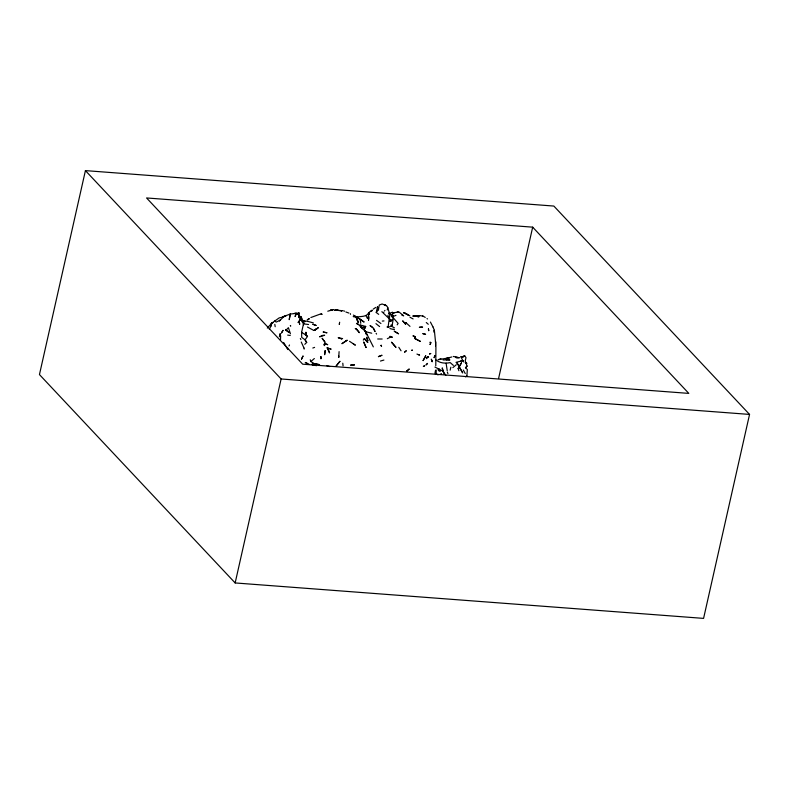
<?xml version="1.0" encoding="UTF-8"?>
<svg xmlns="http://www.w3.org/2000/svg" width="789" height="789" viewBox="0 0 789 789"><rect width="100%" height="100%" fill="white"/><g stroke="black" fill="none" stroke-linecap="round" stroke-linejoin="round"><path stroke-width="1.18" d="M342.791 363.196L343.067 365.849M433.92 332.139L433.93 330.492M435.784 365.751L435.922 346.795M280.509 339.881L280.667 335.789M378.7 314.357L376.254 312.513L377.438 306.882L378.473 309.87L379.075 305.807M466.832 376.501L467.344 369.469L465.5 367.792L467.078 366.106L465.234 360.879L465.993 357.644L464.701 355.819L461.368 357.052M339.092 351.628L338.747 357.447L338.836 356.026M298.39 312.582L298.992 313.105L298.755 316.951L300.816 318.381L298.706 322.06C299.406 320.196 301.911 315.659 301.378 320.334L301.378 317.632L300.846 320.245L301.102 316.823L299.721 316.261L301.309 318.194M389.766 314.91L389.47 318.411L390.821 321.172L392.478 319.89L389.805 321.103L392.478 319.89M435.232 373.907L435.548 370.396L435.291 372.803M387.004 326.971L389.707 326.873L392.212 325.176L393.238 318.766L391.236 315.462L398.11 323.391L397.183 324.831M339.378 323.815L339.28 324.417L339.664 322.218M379.322 304.988L382.123 303.992L386.245 305.58L384.49 304.761L386.945 306.142L387.764 307.562L387.241 309.988M388.07 327.405L389.224 318.677L390.821 321.172M85.419 170.611L39.45 374.578L235.152 582.943L703.581 618.389L749.55 414.422L553.848 206.057L85.419 170.611L281.121 378.976L749.55 414.422M235.152 582.943L281.121 378.976M498.579 378.533L532.683 227.163L146.547 197.95L302.68 364.183L688.817 393.395L532.683 227.163M450.154 370.169L450.854 367.191M271.1 325.926L271.791 323.135L279.198 317.878L283.478 316.971L285.943 315.827L282.59 316.892L290.244 314.052L299.031 313.085L296.615 314.288L298.992 313.085M279.375 336.735L280.174 333.579L280.233 335.098M392.725 316.281L393.267 315.689L388.947 313.233L390.062 314.259L389.155 313.411L392.508 312.207M364.617 328.283L363.907 330.197L365.692 326.429L361.609 325.344L360.908 326.893M364.331 338.491L367.713 342.475L364.331 338.491L363.275 340.108M360.958 327.031L361.609 325.344M305.945 332.327L305.373 333.757L307.552 336.508L305.984 335.128L305.945 332.327L305.994 335.167L301.635 332.337M296.417 313.243L295.066 316.557L295.944 314.446M356.865 318.884L358.374 322.376L356.638 318.766L357.022 319.496C354.202 314.555 363.068 321.291 364.123 322.04C349.211 312.819 365.307 320.009 368.581 312.848L372.023 310.126M294.267 313.401L296.575 313.391M458.153 368.591L461.447 362.901L458.153 368.591L458.882 370.761M362.753 328.283L360.109 324.535M269.315 329.191L271.15 325.749M288.991 345.976L289.514 345.01M364.429 328.618L365.692 326.429L361.668 327.79M461.585 357.042L461.269 357.595L463.528 361.895M427.451 356.993L426.435 358.679L427.549 357.013L428.545 356.934L427.549 357.013M316.192 365.81L315.324 364.656L315.778 363.976L319.525 364.656L315.778 363.976M267.303 328.086L271.791 323.135M307.089 337.011L305.077 339.832L306.684 342.436L304.791 344.329M376.254 312.513L378.404 309.515L377.438 306.882M298.706 322.06L299.021 321.616L299.682 324.121L299.021 321.616L297.946 322.425M384.401 311.024L384.963 310.383M465.5 367.792L467.078 366.106M286.042 330.226L289.287 332.563L286.042 330.226L288.389 327.672L290.431 333.796M334.378 310.452L335.197 309.722L337.958 309.959M283.478 316.971L279.395 321.005L280.302 320.068L276.288 322.07L274.513 321.034M375.771 307.414L373.197 309.15M312.503 363.187L316.192 364.873L310.856 361.569L314.347 358.531M452.886 367.615L456.318 364.705M423.427 366.49L424.807 365.573L423.397 366.451M462.679 357.141L464.701 355.819L462.788 356.993M439.946 359.409L440.923 358.817M440.055 374.42L441.485 373.601M272.116 322.997L271.061 323.539L272.964 322.681M387.33 338.698L390.289 337.199M310.886 317.513L321.665 313.588M370.396 311.487L372.28 310.659M439.946 359.212L438.063 359.676L449.188 357.831L446.288 359.528L449.908 359.922L443.043 359.942M404.491 312.878L403.455 312.967M465.392 376.817L467.147 376.106M396.778 312.296L398.12 312.119L393.879 312.73M393.021 316.527L395.989 315.344M312.809 348.028L314.604 347.377M327.77 311.201L333.412 309.633M456.19 357.841L457.936 357.9M383.908 360.06L380.456 361.056M392.705 312.947L392.902 313.785L392.705 312.947L394.244 312.513M451.801 356.944L445.923 358.591L446.564 359.685L445.923 358.591L449.188 357.831M341.312 338.836L341.884 338.964L338.195 337.741L342.604 338.58M353.748 316.714L357.723 317.168M436.07 360.011C439.877 363.216 445.489 363.67 450.194 362.605L453.399 365.415M422.174 327.11L419.353 327.287L422.598 327.06M382.31 321.093L383.987 320.916M301.615 318.431L299.11 317.78M460.875 360.79L463.222 360.573L455.993 362.338M413.525 316.004L419.551 315.58L412.972 316.054L419.551 315.58L422.983 316.103M290.263 335.463L287.65 335.098M353.206 316.567L355.583 316.428L358.344 317.789M397.557 311.941L398.879 311.892L403.692 315.837L401.907 315.245M377.694 338.984L382.162 339.014M390.989 325.107L392.212 325.176M461.387 356.776L460.746 356.736L461.792 356.865M458.922 357.644L453.32 356.45M295.125 313.253L295.826 313.322M302.019 320.6L308.41 321.429M308.578 324.516L304.169 323.944L303.696 323.036L301.625 332.179L301.684 337.357L305.077 339.832L306.684 342.436M393.169 312.622L392.508 312.523L394.441 312.819M459.336 357.831L455.647 357.141M418.762 316.754L416.572 316.33L418.86 316.784M389.904 328.569L394.273 329.644L393.741 329.171M365.159 331.587L371.698 333.205M307.996 321.429L313.312 322.888M321.064 314.15L322.188 314.466M326.685 365.662L329.634 366.55M343.54 310.846L344.586 311.191M418.584 354.744L419.61 355.099L416.947 354.074M381.748 311.793L383.858 312.552M345.898 311.99L348.916 313.075M442.767 371.037L434.956 367.082M308.874 364.064L305.244 362.476L306.793 363.167M340.453 310.452L341.745 311.014M379.617 326.577L375.949 323.648M403.781 312.572L409.807 315.768M404.461 312.986L408.761 315.245L404.382 312.838M410.024 317.277L413.12 318.934M307.454 327.031L313.568 330.305M391.522 326.232L394.411 327.839M422.598 315.866L425.251 317.405M313.766 363.759L315.324 364.656M355.583 316.428L356.529 316.991L353.413 315.077M388.947 313.233L393.03 315.728M427.027 318.618L427.52 318.934M349.547 341.312L355.366 345.168L353.294 343.797M372.418 327.169L370.041 325.551L373.434 328.254L374.972 331.4L373.434 328.254M436.287 373.749L438.033 374.943M286.999 347.653L287.768 348.186M376.55 320.383L380.919 323.51M426.277 322.523L428.279 324.279M301.723 321.439L304.1 323.332L301.102 316.823M361.766 320.492L360.178 319.2L360.751 323.293M409.984 326.38L405.793 322.533L406.167 323.007M365.879 315.748L368.641 318.283L367.072 317.799L368.641 318.283L368.581 312.848L369.528 314.219L369.183 312.74M359.054 325.058L363.058 329.398M383.109 312.898L389.283 318.795L387.863 315.324M365.909 333.471L367.339 334.891L366.826 334.023L373.335 346.884M430.419 322.05L432.914 326.843M402.794 320.955L405.684 324.289L402.873 321.005M380.919 345.552L381.551 346.302L381.166 345.158L381.501 345.74M437.974 369.656L438.911 370.919M443.398 371.747L445.824 375.386M458.241 364.863L456.732 362.546L459.129 366.589M398.81 347.298L401.039 350.78M290.451 325.679L290.717 326.113L290.352 325.532M365.82 333.057L366.796 334.674L365.051 330.778L366.333 334.142M283.665 342.515L287.837 349.557M376.116 333.293L376.57 334.092M463.311 370.031L465.254 373.532M300.343 338.491L300.885 339.576M365.051 330.778L366.382 333.451M301.26 342.041L303.982 348.008M285.726 329.447L286.032 330.157M432.885 326.774L434.266 330.039M298.735 314.525L299.84 317.129M447.314 372.112L447.935 373.621M356.312 317.681L356.677 318.598M356.243 317.474L358.255 322.681M442.668 370.574L443.152 371.856L442.234 367.891L444.039 373.848M446.101 363.226L447.235 370.741M310.255 359.764L310.856 361.569M387.764 307.562L389.174 312.434M302.749 321.843L303.568 324.871M388.869 313.371L389.115 314.397M274.809 324.368L275.183 326.725M434.364 330.295L435.646 343.146M304.021 348.087L304.159 349.113M435.755 345.503L435.538 341.519L435.706 346.341M298.498 314.752L298.755 316.951L298.637 315.265M350.405 313.677L350.484 314.367M436.051 369.873L436.199 373.019M368.591 316.774L368.552 320.117L368.591 316.774M362.999 327.82L361.766 327.642L362.999 327.82M325.068 351.125L324.634 354.705L325.196 350.622L325.068 351.125M290.244 314.052L289.228 319.663L290.263 314.042M434.946 355.514L434.147 357.644L434.946 355.514M430.784 342.742L430.094 344.477L430.784 342.742L430.113 342.258L430.784 342.742M426.178 364.794L427.49 363.453L426.178 364.794M325.186 343.54L324.24 345.621L325.462 343.856L327.613 344.645L325.462 343.856L323.855 344.507L325.186 343.54M425.725 355.878L423.111 360.573L425.725 355.878M415.389 336.864L414.659 338.402L420.359 341.4L414.659 338.402L415.468 336.725L412.933 335.838L415.389 336.864M302.996 356.105L301.516 359.084L302.996 356.105M282.995 330.384L281.525 332.869L282.995 330.384M339.911 361.342L336.193 365.978L339.911 361.342M406.177 350.858L404.698 352.101L406.177 350.858M407.361 370.554L406.67 371.136L409.264 368.996L407.361 370.554M316.892 328.609L315.087 329.881L318.371 327.662L314.16 330.473L316.892 328.609M345.592 341.223L341.884 343.698L347.239 340.197L345.592 341.223M309.229 318.795L307.237 319.801L309.13 318.855M430.695 353.492L429.601 353.965L430.695 353.492M412.262 350.119L411.533 350.454L412.262 350.119M322.839 335.384L319.604 336.804L324.644 335.256L322.839 335.384M381.866 355.306L378.444 356.628L381.866 355.306M332.021 309.87L330.423 310.205L332.83 309.742L332.021 309.87M324.506 312.661L324.506 312.661M342.15 310.728L335.029 310.156L342.15 310.728M354.468 364.863L350.73 365.1L354.468 364.863M305.294 321.527L302.434 321.172L305.195 321.567M326.814 332.78L323.263 332.031L326.814 332.78M314.249 365.129L311.724 364.41L314.249 365.129M316.024 325.393L312.937 324.299L316.024 325.393M355.356 328.658L356.391 328.983L355.356 328.658M425.547 334.299L422.953 333.668L425.547 334.299M391.216 336.735L389.815 336.361L392.37 337.268L391.216 336.735M330.946 349.103L327.11 347.88L330.946 349.103M466.082 362.901L465.175 362.457L466.93 363.423L466.082 362.901M397.262 332.948L394.194 331.202L398.573 333.826L397.262 332.948M358.058 324.309L356.47 323.382L358.472 324.614L358.058 324.309M394.342 345.404L391.482 342.17L395.999 347.377L394.342 345.404M357.032 329.753L356.589 329.22L359.399 332.702L357.032 329.753M323.589 340.256L322.099 338.234L325.117 342.377L323.589 340.256M440.035 371.116L438.576 368.621L440.035 371.116M435.706 349.892L435.706 349.892M462.601 372.763L459.267 366.905L462.601 372.763M366.096 332.721L364.893 330.571L366.096 332.721M366.066 347.525L363.788 342.179L366.066 347.525M328.707 350.908L327.425 348.018L329.565 352.91L328.707 350.908M432.066 361.184L431.317 359.143L432.185 361.786L432.066 361.184M367.378 339.26L366.638 337.228L367.93 340.917L367.378 339.26M428.733 330.621L428.417 328.905L428.733 330.621M320.955 358.67L320.896 356.589L320.955 358.67"/></g></svg>
